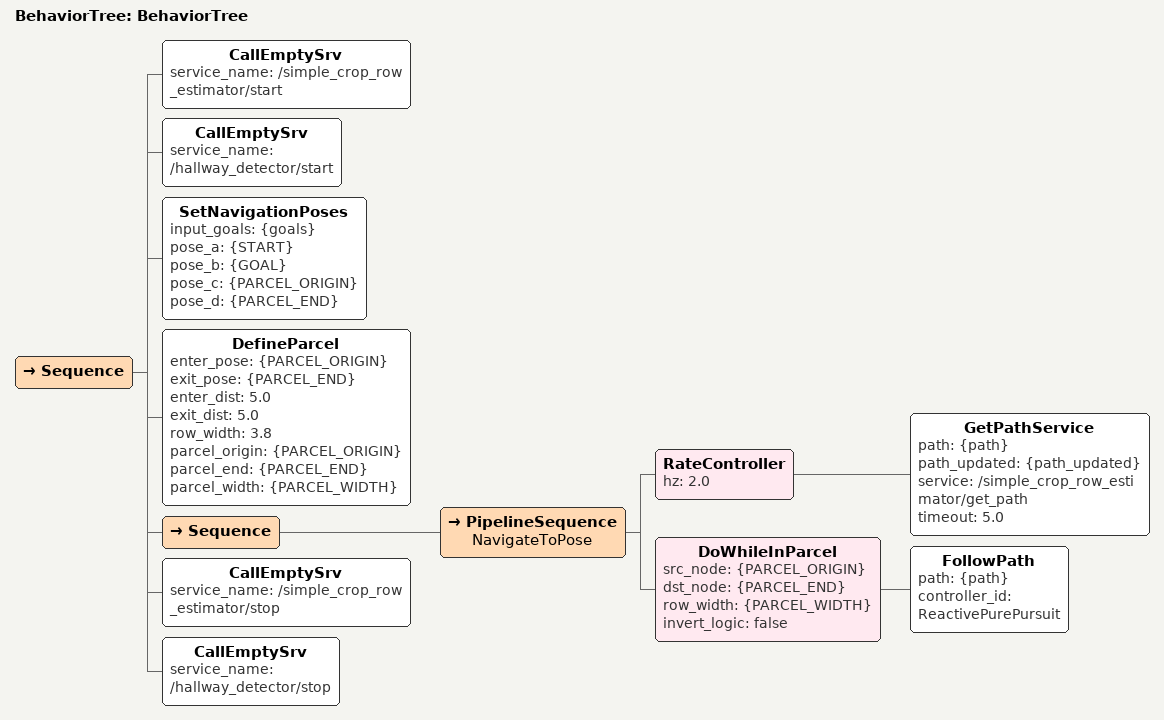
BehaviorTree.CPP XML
<?xml version="1.0"?>

<!--
  This Behavior Tree drives a robot reactively from START to GOAL
-->

<root main_tree_to_execute="BehaviorTree">

    <BehaviorTree ID="BehaviorTree">
        <Sequence>
            <CallEmptySrv service_name="/simple_crop_row_estimator/start"/>
            <CallEmptySrv service_name="/hallway_detector/start"/>
            <SetNavigationPoses input_goals="{goals}" pose_a="{START}" pose_b="{GOAL}" pose_c="{PARCEL_ORIGIN}" pose_d="{PARCEL_END}"/>
            <DefineParcel enter_pose="{PARCEL_ORIGIN}" exit_pose="{PARCEL_END}" enter_dist="5.0" exit_dist="5.0" row_width="3.8" parcel_origin="{PARCEL_ORIGIN}" parcel_end="{PARCEL_END}" parcel_width="{PARCEL_WIDTH}"/>
            <Sequence>
                <PipelineSequence name="NavigateToPose">
                    <RateController hz="2.0">
                        <GetPathService path="{path}" path_updated="{path_updated}" service="/simple_crop_row_estimator/get_path" timeout="5.0"/>
                    </RateController>
                    <DoWhileInParcel src_node="{PARCEL_ORIGIN}" dst_node="{PARCEL_END}" row_width="{PARCEL_WIDTH}" invert_logic="false">
                        <FollowPath path="{path}" controller_id="ReactivePurePursuit"/>
                    </DoWhileInParcel>
                </PipelineSequence>
            </Sequence>
            <CallEmptySrv service_name="/simple_crop_row_estimator/stop"/>
            <CallEmptySrv service_name="/hallway_detector/stop"/>
        </Sequence>
    </BehaviorTree>

</root>
